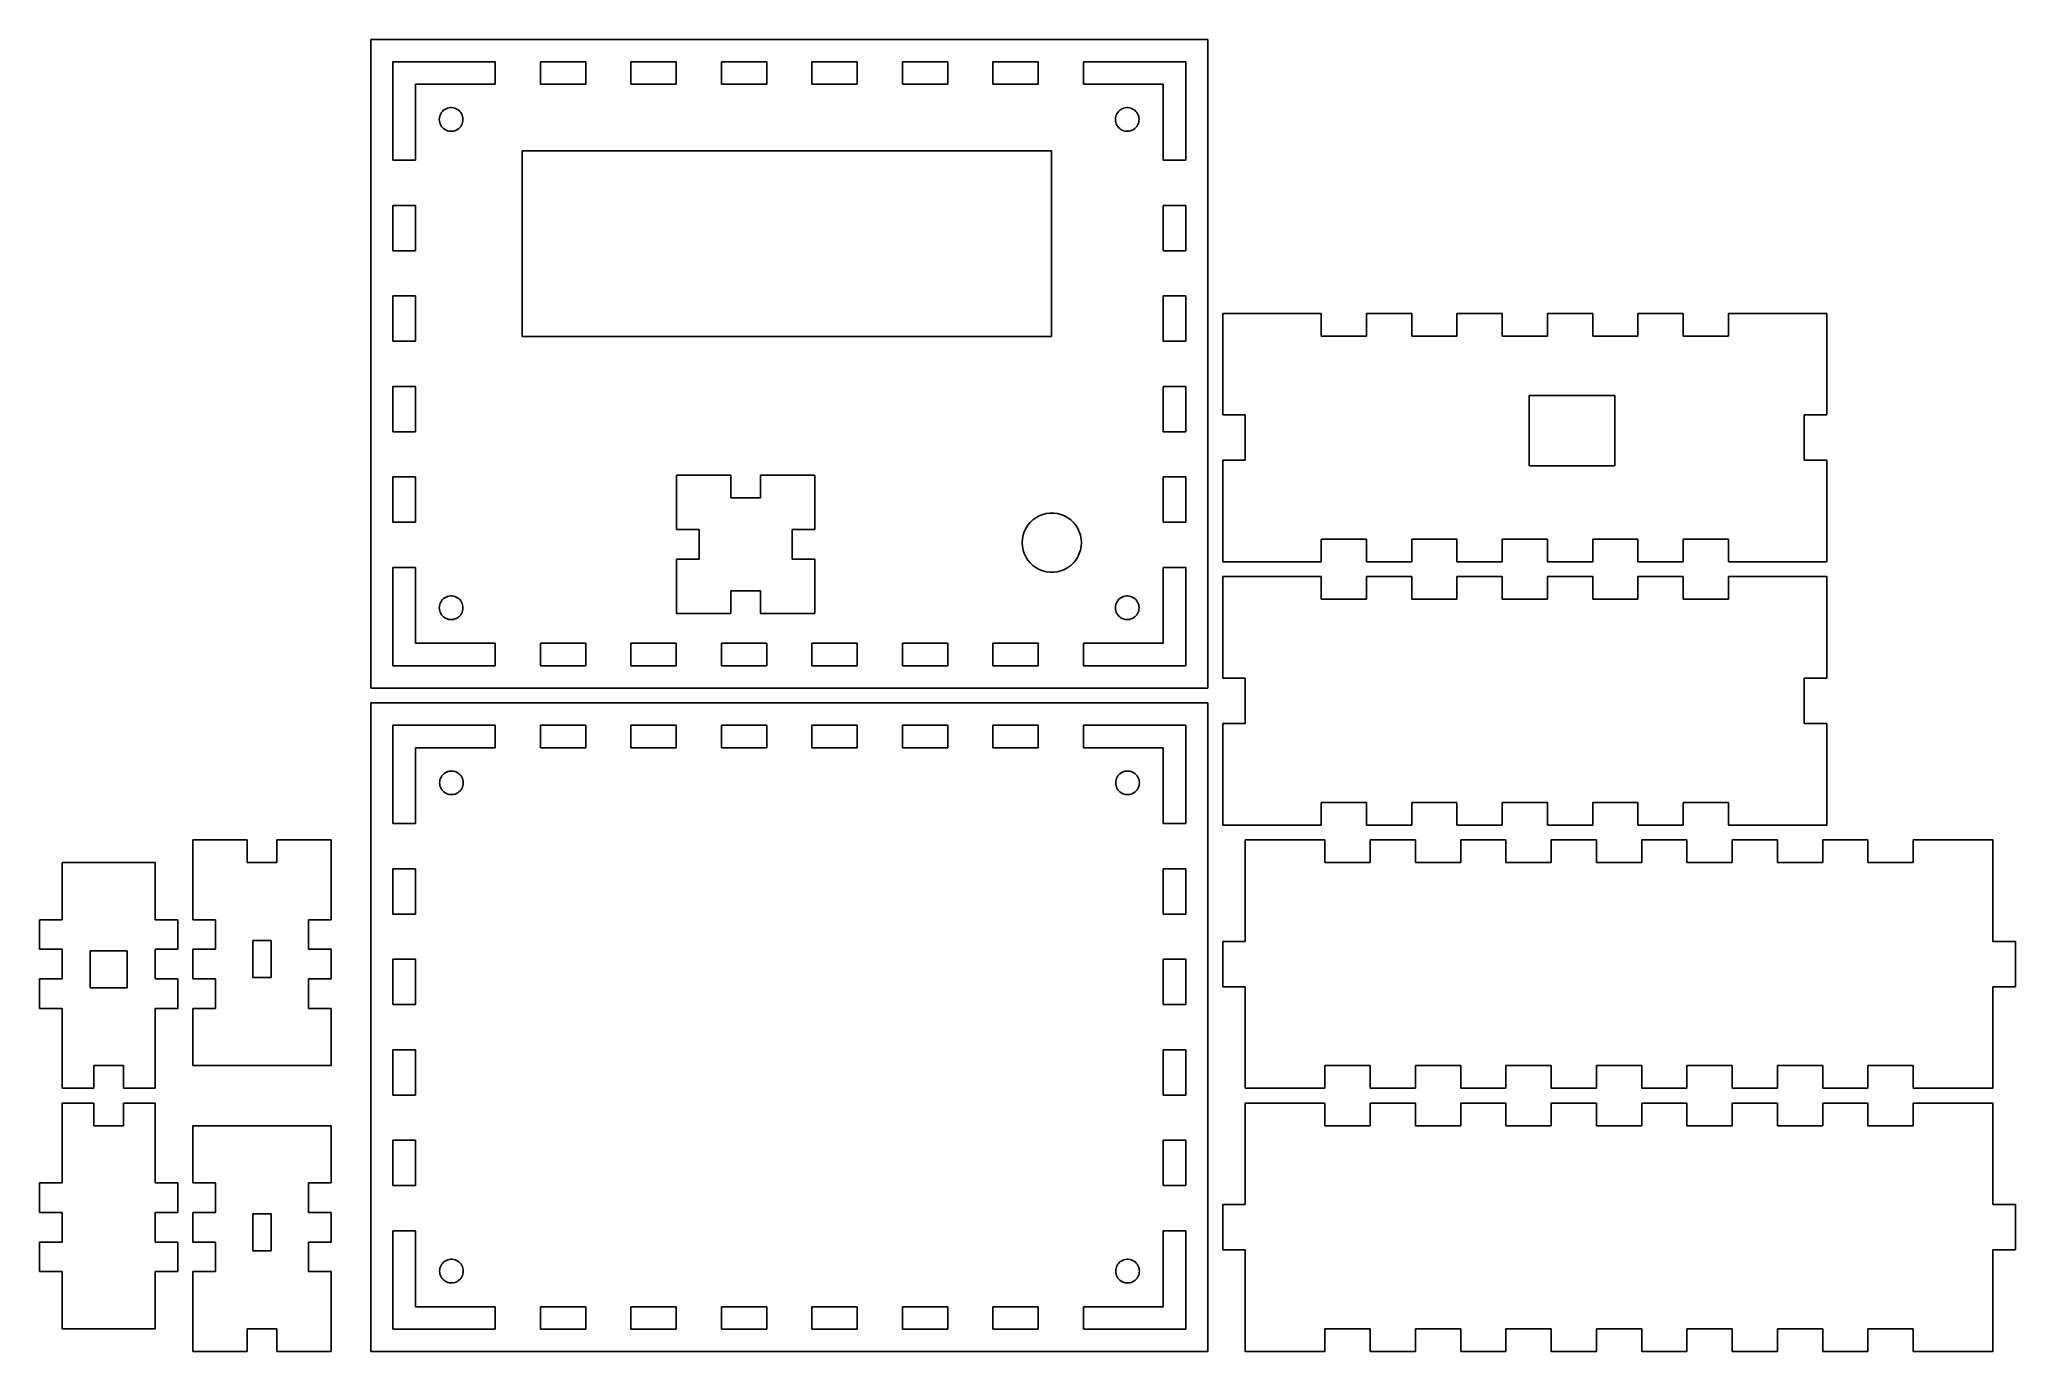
# Model space of a CAD drawing. Header units: metres. Extents: x -45 to 222, y 0 to 177.
import ezdxf

# ---------------------------------------------------------------- set-up
doc = ezdxf.new("R2010")
doc.units = ezdxf.units.M

msp = doc.modelspace()

# ---------------------------------------------------------------- linework, layer by layer
for p, q in [((113.22, 177.44), (0, 177.44)), ((0, 177.44), (0, 89.72)), ((113.22, 89.72), (113.22, 177.44)), ((3, 161.12), (3, 174.44)), ((3, 174.44), (16.83, 174.44)), ((16.83, 174.44), (16.83, 171.38)), ((22.95, 171.38), (22.95, 174.44)), ((22.95, 174.44), (29.07, 174.44)), ((29.07, 174.44), (29.07, 171.38)), ((35.19, 171.38), (35.19, 174.44)), ((35.19, 174.44), (41.31, 174.44)), ((41.31, 174.44), (41.31, 171.38)), ((47.43, 171.38), (47.43, 174.44)), ((47.43, 174.44), (53.55, 174.44)), ((53.55, 174.44), (53.55, 171.38)), ((59.67, 171.38), (59.67, 174.44)), ((59.67, 174.44), (65.79, 174.44)), ((65.79, 174.44), (65.79, 171.38)), ((71.91, 171.38), (71.91, 174.44)), ((71.91, 174.44), (78.03, 174.44)), ((78.03, 174.44), (78.03, 171.38)), ((84.15, 171.38), (84.15, 174.44)), ((84.15, 174.44), (90.27, 174.44)), ((90.27, 174.44), (90.27, 171.38)), ((96.39, 171.38), (96.39, 174.44)), ((96.39, 174.44), (110.22, 174.44)), ((110.22, 174.44), (110.22, 161.12)), ((16.83, 171.38), (6.06, 171.38)), ((6.06, 171.38), (6.06, 161.12)), ((29.07, 171.38), (22.95, 171.38)), ((41.31, 171.38), (35.19, 171.38)), ((53.55, 171.38), (47.43, 171.38)), ((65.79, 171.38), (59.67, 171.38)), ((78.03, 171.38), (71.91, 171.38)), ((90.27, 171.38), (84.15, 171.38)), ((107.16, 171.38), (96.39, 171.38)), ((107.16, 161.12), (107.16, 171.38)), ((9.26999, 166.63), (9.28261, 166.831)), ((9.28261, 166.429), (9.26999, 166.63)), ((9.28261, 166.831), (9.32027, 167.028)), ((9.32027, 166.232), (9.28261, 166.429)), ((9.32027, 167.028), (9.38235, 167.219)), ((9.38235, 166.041), (9.32027, 166.232)), ((9.38235, 167.219), (9.4679, 167.401)), ((9.4679, 165.859), (9.38235, 166.041)), ((9.4679, 167.401), (9.57556, 167.57)), ((9.57556, 165.69), (9.4679, 165.859)), ((9.57556, 167.57), (9.70364, 167.725)), ((9.70364, 165.535), (9.57556, 165.69)), ((9.70364, 167.725), (9.85011, 167.863)), ((9.85011, 167.863), (10.0127, 167.981)), ((10.0127, 167.981), (10.1888, 168.078)), ((10.1888, 168.078), (10.3756, 168.152)), ((10.3756, 168.152), (10.5702, 168.202)), ((10.5702, 168.202), (10.7695, 168.227)), ((10.7695, 168.227), (10.9705, 168.227)), ((10.9705, 168.227), (11.1698, 168.202)), ((11.1698, 168.202), (11.3644, 168.152)), ((11.3644, 168.152), (11.5512, 168.078)), ((11.5512, 168.078), (11.7273, 167.981)), ((11.7273, 167.981), (11.8899, 167.863)), ((11.8899, 167.863), (12.0363, 167.725)), ((12.0363, 167.725), (12.1644, 167.57)), ((12.1644, 165.69), (12.0363, 165.535)), ((12.1644, 167.57), (12.2721, 167.401)), ((12.2721, 165.859), (12.1644, 165.69)), ((12.2721, 167.401), (12.3576, 167.219)), ((12.3576, 166.041), (12.2721, 165.859)), ((12.3576, 167.219), (12.4197, 167.028)), ((12.4197, 166.232), (12.3576, 166.041)), ((12.4197, 167.028), (12.4574, 166.831)), ((12.4574, 166.429), (12.4197, 166.232)), ((12.4574, 166.831), (12.47, 166.63)), ((12.47, 166.63), (12.4574, 166.429)), ((100.71, 166.63), (100.723, 166.831)), ((100.723, 166.429), (100.71, 166.63)), ((100.723, 166.831), (100.76, 167.028)), ((100.76, 166.232), (100.723, 166.429)), ((100.76, 167.028), (100.822, 167.219)), ((100.822, 166.041), (100.76, 166.232)), ((100.822, 167.219), (100.908, 167.401)), ((100.908, 165.859), (100.822, 166.041)), ((100.908, 167.401), (101.016, 167.57)), ((101.016, 165.69), (100.908, 165.859)), ((101.016, 167.57), (101.144, 167.725)), ((101.144, 165.535), (101.016, 165.69)), ((101.144, 167.725), (101.29, 167.863)), ((101.29, 167.863), (101.453, 167.981)), ((101.453, 167.981), (101.629, 168.078)), ((101.629, 168.078), (101.816, 168.152)), ((101.816, 168.152), (102.01, 168.202)), ((102.01, 168.202), (102.21, 168.227)), ((102.21, 168.227), (102.41, 168.227)), ((102.41, 168.227), (102.61, 168.202)), ((102.61, 168.202), (102.804, 168.152)), ((102.804, 168.152), (102.991, 168.078)), ((102.991, 168.078), (103.167, 167.981)), ((103.167, 167.981), (103.33, 167.863)), ((103.33, 167.863), (103.476, 167.725)), ((103.476, 167.725), (103.604, 167.57)), ((103.604, 165.69), (103.476, 165.535)), ((103.604, 167.57), (103.712, 167.401)), ((103.712, 165.859), (103.604, 165.69)), ((103.712, 167.401), (103.798, 167.219)), ((103.798, 166.041), (103.712, 165.859)), ((103.798, 167.219), (103.86, 167.028)), ((103.86, 166.232), (103.798, 166.041)), ((103.86, 167.028), (103.897, 166.831)), ((103.897, 166.429), (103.86, 166.232)), ((103.897, 166.831), (103.91, 166.63)), ((103.91, 166.63), (103.897, 166.429)), ((9.85011, 165.397), (9.70364, 165.535)), ((10.0127, 165.279), (9.85011, 165.397)), ((10.1888, 165.182), (10.0127, 165.279)), ((10.3756, 165.108), (10.1888, 165.182)), ((10.5702, 165.058), (10.3756, 165.108)), ((10.7695, 165.033), (10.5702, 165.058)), ((10.9705, 165.033), (10.7695, 165.033)), ((11.1698, 165.058), (10.9705, 165.033)), ((11.3644, 165.108), (11.1698, 165.058)), ((11.5512, 165.182), (11.3644, 165.108)), ((11.7273, 165.279), (11.5512, 165.182)), ((11.8899, 165.397), (11.7273, 165.279)), ((12.0363, 165.535), (11.8899, 165.397)), ((101.29, 165.397), (101.144, 165.535)), ((101.453, 165.279), (101.29, 165.397)), ((101.629, 165.182), (101.453, 165.279)), ((101.816, 165.108), (101.629, 165.182)), ((102.01, 165.058), (101.816, 165.108)), ((102.21, 165.033), (102.01, 165.058)), ((102.41, 165.033), (102.21, 165.033)), ((102.61, 165.058), (102.41, 165.033)), ((102.804, 165.108), (102.61, 165.058)), ((102.991, 165.182), (102.804, 165.108)), ((103.167, 165.279), (102.991, 165.182)), ((103.33, 165.397), (103.167, 165.279)), ((103.476, 165.535), (103.33, 165.397)), ((6.06, 161.12), (3, 161.12)), ((20.46, 137.28), (20.46, 162.38)), ((20.46, 162.38), (92.06, 162.38)), ((92.06, 162.38), (92.06, 137.28)), ((110.22, 161.12), (107.16, 161.12)), ((3, 148.88), (3, 155)), ((3, 155), (6.06, 155)), ((6.06, 155), (6.06, 148.88)), ((107.16, 148.88), (107.16, 155)), ((107.16, 155), (110.22, 155)), ((110.22, 155), (110.22, 148.88)), ((6.06, 148.88), (3, 148.88)), ((110.22, 148.88), (107.16, 148.88)), ((3, 136.64), (3, 142.76)), ((3, 142.76), (6.06, 142.76)), ((6.06, 142.76), (6.06, 136.64)), ((107.16, 136.64), (107.16, 142.76)), ((107.16, 142.76), (110.22, 142.76)), ((110.22, 142.76), (110.22, 136.64)), ((128.54, 140.4), (115.22, 140.4)), ((115.22, 140.4), (115.22, 126.66)), ((128.54, 137.34), (128.54, 140.4)), ((140.78, 140.4), (134.66, 140.4)), ((134.66, 140.4), (134.66, 137.34)), ((140.78, 137.34), (140.78, 140.4)), ((153.02, 140.4), (146.9, 140.4)), ((146.9, 140.4), (146.9, 137.34)), ((153.02, 137.34), (153.02, 140.4)), ((165.26, 140.4), (159.14, 140.4)), ((159.14, 140.4), (159.14, 137.34)), ((165.26, 137.34), (165.26, 140.4)), ((177.5, 140.4), (171.38, 140.4)), ((171.38, 140.4), (171.38, 137.34)), ((177.5, 137.34), (177.5, 140.4)), ((196.94, 140.4), (183.62, 140.4)), ((183.62, 140.4), (183.62, 137.34)), ((196.94, 126.66), (196.94, 140.4)), ((6.06, 136.64), (3, 136.64)), ((92.06, 137.28), (20.46, 137.28)), ((110.22, 136.64), (107.16, 136.64)), ((134.66, 137.34), (128.54, 137.34)), ((146.9, 137.34), (140.78, 137.34)), ((159.14, 137.34), (153.02, 137.34)), ((171.38, 137.34), (165.26, 137.34)), ((183.62, 137.34), (177.5, 137.34)), ((3, 124.4), (3, 130.52)), ((3, 130.52), (6.06, 130.52)), ((6.06, 130.52), (6.06, 124.4)), ((107.16, 124.4), (107.16, 130.52)), ((107.16, 130.52), (110.22, 130.52)), ((110.22, 130.52), (110.22, 124.4)), ((156.66, 119.8), (156.66, 129.3)), ((156.66, 129.3), (168.26, 129.3)), ((168.26, 129.3), (168.26, 119.8)), ((115.22, 126.66), (118.28, 126.66)), ((118.28, 126.66), (118.28, 120.54)), ((193.88, 120.54), (193.88, 126.66)), ((193.88, 126.66), (196.94, 126.66)), ((6.06, 124.4), (3, 124.4)), ((110.22, 124.4), (107.16, 124.4)), ((118.28, 120.54), (115.22, 120.54)), ((115.22, 120.54), (115.22, 106.8)), ((196.94, 120.54), (193.88, 120.54)), ((196.94, 106.8), (196.94, 120.54)), ((3, 112.16), (3, 118.28)), ((3, 118.28), (6.06, 118.28)), ((6.06, 118.28), (6.06, 112.16)), ((41.3325, 111.162), (41.3325, 118.522)), ((41.3325, 118.522), (48.6925, 118.522)), ((48.6925, 118.522), (48.6925, 115.462)), ((52.6925, 115.462), (52.6925, 118.522)), ((52.6925, 118.522), (60.0525, 118.522)), ((60.0525, 118.522), (60.0525, 111.162)), ((107.16, 112.16), (107.16, 118.28)), ((107.16, 118.28), (110.22, 118.28)), ((110.22, 118.28), (110.22, 112.16)), ((168.26, 119.8), (156.66, 119.8)), ((48.6925, 115.462), (52.6925, 115.462)), ((89.1941, 112.128), (89.5603, 112.472)), ((89.5603, 112.472), (89.9667, 112.767)), ((89.9667, 112.767), (90.4069, 113.009)), ((90.4069, 113.009), (90.8739, 113.194)), ((90.8739, 113.194), (91.3605, 113.319)), ((91.3605, 113.319), (91.8588, 113.382)), ((91.8588, 113.382), (92.3612, 113.382)), ((92.3612, 113.382), (92.8595, 113.319)), ((92.8595, 113.319), (93.3461, 113.194)), ((93.3461, 113.194), (93.8131, 113.009)), ((93.8131, 113.009), (94.2533, 112.767)), ((94.2533, 112.767), (94.6597, 112.472)), ((94.6597, 112.472), (95.0259, 112.128)), ((6.06, 112.16), (3, 112.16)), ((44.3925, 111.162), (41.3325, 111.162)), ((44.3925, 107.162), (44.3925, 111.162)), ((60.0525, 111.162), (56.9925, 111.162)), ((56.9925, 111.162), (56.9925, 107.162)), ((88.11, 109.39), (88.1415, 109.891)), ((88.1415, 109.891), (88.2357, 110.385)), ((88.2357, 110.385), (88.3909, 110.862)), ((88.3909, 110.862), (88.6048, 111.317)), ((88.6048, 111.317), (88.8739, 111.741)), ((88.8739, 111.741), (89.1941, 112.128)), ((95.0259, 112.128), (95.3461, 111.741)), ((95.3461, 111.741), (95.6152, 111.317)), ((95.6152, 111.317), (95.8291, 110.862)), ((95.8291, 110.862), (95.9843, 110.385)), ((95.9843, 110.385), (96.0784, 109.891)), ((96.0784, 109.891), (96.11, 109.39)), ((110.22, 112.16), (107.16, 112.16)), ((128.54, 109.86), (134.66, 109.86)), ((128.54, 106.8), (128.54, 109.86)), ((134.66, 109.86), (134.66, 106.8)), ((140.78, 106.8), (140.78, 109.86)), ((140.78, 109.86), (146.9, 109.86)), ((146.9, 109.86), (146.9, 106.8)), ((153.02, 106.8), (153.02, 109.86)), ((153.02, 109.86), (159.14, 109.86)), ((159.14, 109.86), (159.14, 106.8)), ((165.26, 106.8), (165.26, 109.86)), ((165.26, 109.86), (171.38, 109.86)), ((171.38, 109.86), (171.38, 106.8)), ((177.5, 106.8), (177.5, 109.86)), ((177.5, 109.86), (183.62, 109.86)), ((183.62, 109.86), (183.62, 106.8)), ((41.3325, 99.8025), (41.3325, 107.162)), ((41.3325, 107.162), (44.3925, 107.162)), ((56.9925, 107.162), (60.0525, 107.162)), ((60.0525, 107.162), (60.0525, 99.8025)), ((88.1415, 108.889), (88.11, 109.39)), ((88.2357, 108.395), (88.1415, 108.889)), ((88.3909, 107.917), (88.2357, 108.395)), ((88.6048, 107.463), (88.3909, 107.917)), ((88.8739, 107.039), (88.6048, 107.463)), ((89.1941, 106.652), (88.8739, 107.039)), ((95.3461, 107.039), (95.0259, 106.652)), ((95.6152, 107.463), (95.3461, 107.039)), ((95.8291, 107.917), (95.6152, 107.463)), ((95.9843, 108.395), (95.8291, 107.917)), ((96.0784, 108.889), (95.9843, 108.395)), ((96.11, 109.39), (96.0784, 108.889)), ((3, 92.72), (3, 106.04)), ((3, 106.04), (6.06, 106.04)), ((6.06, 106.04), (6.06, 95.78)), ((89.5603, 106.308), (89.1941, 106.652)), ((89.9667, 106.013), (89.5603, 106.308)), ((90.4069, 105.771), (89.9667, 106.013)), ((90.8739, 105.586), (90.4069, 105.771)), ((91.3605, 105.461), (90.8739, 105.586)), ((91.8588, 105.398), (91.3605, 105.461)), ((92.3612, 105.398), (91.8588, 105.398)), ((92.8595, 105.461), (92.3612, 105.398)), ((93.3461, 105.586), (92.8595, 105.461)), ((93.8131, 105.771), (93.3461, 105.586)), ((94.2533, 106.013), (93.8131, 105.771)), ((94.6597, 106.308), (94.2533, 106.013)), ((95.0259, 106.652), (94.6597, 106.308)), ((107.16, 95.78), (107.16, 106.04)), ((107.16, 106.04), (110.22, 106.04)), ((110.22, 106.04), (110.22, 92.72)), ((115.22, 106.8), (128.54, 106.8)), ((128.54, 104.8), (115.22, 104.8)), ((115.22, 104.8), (115.22, 91.06)), ((128.54, 101.74), (128.54, 104.8)), ((134.66, 106.8), (140.78, 106.8)), ((140.78, 104.8), (134.66, 104.8)), ((134.66, 104.8), (134.66, 101.74)), ((140.78, 101.74), (140.78, 104.8)), ((146.9, 106.8), (153.02, 106.8)), ((153.02, 104.8), (146.9, 104.8)), ((146.9, 104.8), (146.9, 101.74)), ((153.02, 101.74), (153.02, 104.8)), ((159.14, 106.8), (165.26, 106.8)), ((165.26, 104.8), (159.14, 104.8)), ((159.14, 104.8), (159.14, 101.74)), ((165.26, 101.74), (165.26, 104.8)), ((171.38, 106.8), (177.5, 106.8)), ((177.5, 104.8), (171.38, 104.8)), ((171.38, 104.8), (171.38, 101.74)), ((177.5, 101.74), (177.5, 104.8)), ((183.62, 106.8), (196.94, 106.8)), ((196.94, 104.8), (183.62, 104.8)), ((183.62, 104.8), (183.62, 101.74)), ((196.94, 91.06), (196.94, 104.8)), ((9.57556, 101.53), (9.70364, 101.685)), ((9.70364, 101.685), (9.85011, 101.823)), ((9.85011, 101.823), (10.0127, 101.941)), ((10.0127, 101.941), (10.1888, 102.038)), ((10.1888, 102.038), (10.3756, 102.112)), ((10.3756, 102.112), (10.5702, 102.162)), ((10.5702, 102.162), (10.7695, 102.187)), ((10.7695, 102.187), (10.9705, 102.187)), ((10.9705, 102.187), (11.1698, 102.162)), ((11.1698, 102.162), (11.3644, 102.112)), ((11.3644, 102.112), (11.5512, 102.038)), ((11.5512, 102.038), (11.7273, 101.941)), ((11.7273, 101.941), (11.8899, 101.823)), ((11.8899, 101.823), (12.0363, 101.685)), ((12.0363, 101.685), (12.1644, 101.53)), ((52.6925, 102.862), (48.6925, 102.862)), ((48.6925, 102.862), (48.6925, 99.8025)), ((52.6925, 99.8025), (52.6925, 102.862)), ((101.016, 101.53), (101.144, 101.685)), ((101.144, 101.685), (101.29, 101.823)), ((101.29, 101.823), (101.453, 101.941)), ((101.453, 101.941), (101.629, 102.038)), ((101.629, 102.038), (101.816, 102.112)), ((101.816, 102.112), (102.01, 102.162)), ((102.01, 102.162), (102.21, 102.187)), ((102.21, 102.187), (102.41, 102.187)), ((102.41, 102.187), (102.61, 102.162)), ((102.61, 102.162), (102.804, 102.112)), ((102.804, 102.112), (102.991, 102.038)), ((102.991, 102.038), (103.167, 101.941)), ((103.167, 101.941), (103.33, 101.823)), ((103.33, 101.823), (103.476, 101.685)), ((103.476, 101.685), (103.604, 101.53)), ((134.66, 101.74), (128.54, 101.74)), ((146.9, 101.74), (140.78, 101.74)), ((159.14, 101.74), (153.02, 101.74)), ((171.38, 101.74), (165.26, 101.74)), ((183.62, 101.74), (177.5, 101.74)), ((9.26999, 100.59), (9.28261, 100.791)), ((9.28261, 100.389), (9.26999, 100.59)), ((9.28261, 100.791), (9.32027, 100.988)), ((9.32027, 100.192), (9.28261, 100.389)), ((9.32027, 100.988), (9.38235, 101.179)), ((9.38235, 100.001), (9.32027, 100.192)), ((9.38235, 101.179), (9.4679, 101.361)), ((9.4679, 99.8192), (9.38235, 100.001)), ((9.4679, 101.361), (9.57556, 101.53)), ((9.57556, 99.6495), (9.4679, 99.8192)), ((9.70364, 99.4947), (9.57556, 99.6495)), ((9.85011, 99.3572), (9.70364, 99.4947)), ((10.0127, 99.2391), (9.85011, 99.3572)), ((10.1888, 99.1423), (10.0127, 99.2391)), ((10.3756, 99.0683), (10.1888, 99.1423)), ((10.5702, 99.0183), (10.3756, 99.0683)), ((10.7695, 98.9931), (10.5702, 99.0183)), ((10.9705, 98.9931), (10.7695, 98.9931)), ((11.1698, 99.0183), (10.9705, 98.9931)), ((11.3644, 99.0683), (11.1698, 99.0183)), ((11.5512, 99.1423), (11.3644, 99.0683)), ((11.7273, 99.2391), (11.5512, 99.1423)), ((11.8899, 99.3572), (11.7273, 99.2391)), ((12.0363, 99.4947), (11.8899, 99.3572)), ((12.1644, 99.6495), (12.0363, 99.4947)), ((12.1644, 101.53), (12.2721, 101.361)), ((12.2721, 99.8192), (12.1644, 99.6495)), ((12.2721, 101.361), (12.3576, 101.179)), ((12.3576, 100.001), (12.2721, 99.8192)), ((12.3576, 101.179), (12.4197, 100.988)), ((12.4197, 100.192), (12.3576, 100.001)), ((12.4197, 100.988), (12.4574, 100.791)), ((12.4574, 100.389), (12.4197, 100.192)), ((12.4574, 100.791), (12.47, 100.59)), ((12.47, 100.59), (12.4574, 100.389)), ((48.6925, 99.8025), (41.3325, 99.8025)), ((60.0525, 99.8025), (52.6925, 99.8025)), ((100.71, 100.59), (100.723, 100.791)), ((100.723, 100.389), (100.71, 100.59)), ((100.723, 100.791), (100.76, 100.988)), ((100.76, 100.192), (100.723, 100.389)), ((100.76, 100.988), (100.822, 101.179)), ((100.822, 100.001), (100.76, 100.192)), ((100.822, 101.179), (100.908, 101.361)), ((100.908, 99.8192), (100.822, 100.001)), ((100.908, 101.361), (101.016, 101.53)), ((101.016, 99.6495), (100.908, 99.8192)), ((101.144, 99.4947), (101.016, 99.6495)), ((101.29, 99.3572), (101.144, 99.4947)), ((101.453, 99.2391), (101.29, 99.3572)), ((101.629, 99.1423), (101.453, 99.2391)), ((101.816, 99.0683), (101.629, 99.1423)), ((102.01, 99.0183), (101.816, 99.0683)), ((102.21, 98.9931), (102.01, 99.0183)), ((102.41, 98.9931), (102.21, 98.9931)), ((102.61, 99.0183), (102.41, 98.9931)), ((102.804, 99.0683), (102.61, 99.0183)), ((102.991, 99.1423), (102.804, 99.0683)), ((103.167, 99.2391), (102.991, 99.1423)), ((103.33, 99.3572), (103.167, 99.2391)), ((103.476, 99.4947), (103.33, 99.3572)), ((103.604, 99.6495), (103.476, 99.4947)), ((103.604, 101.53), (103.712, 101.361)), ((103.712, 99.8192), (103.604, 99.6495)), ((103.712, 101.361), (103.798, 101.179)), ((103.798, 100.001), (103.712, 99.8192)), ((103.798, 101.179), (103.86, 100.988)), ((103.86, 100.192), (103.798, 100.001)), ((103.86, 100.988), (103.897, 100.791)), ((103.897, 100.389), (103.86, 100.192)), ((103.897, 100.791), (103.91, 100.59)), ((103.91, 100.59), (103.897, 100.389)), ((6.06, 95.78), (16.83, 95.78)), ((16.83, 95.78), (16.83, 92.72)), ((22.95, 92.72), (22.95, 95.78)), ((22.95, 95.78), (29.07, 95.78)), ((29.07, 95.78), (29.07, 92.72)), ((35.19, 92.72), (35.19, 95.78)), ((35.19, 95.78), (41.31, 95.78)), ((41.31, 95.78), (41.31, 92.72)), ((47.43, 92.72), (47.43, 95.78)), ((47.43, 95.78), (53.55, 95.78)), ((53.55, 95.78), (53.55, 92.72)), ((59.67, 92.72), (59.67, 95.78)), ((59.67, 95.78), (65.79, 95.78)), ((65.79, 95.78), (65.79, 92.72)), ((71.91, 92.72), (71.91, 95.78)), ((71.91, 95.78), (78.03, 95.78)), ((78.03, 95.78), (78.03, 92.72)), ((84.15, 92.72), (84.15, 95.78)), ((84.15, 95.78), (90.27, 95.78)), ((90.27, 95.78), (90.27, 92.72)), ((96.39, 92.72), (96.39, 95.78)), ((96.39, 95.78), (107.16, 95.78)), ((16.83, 92.72), (3, 92.72)), ((29.07, 92.72), (22.95, 92.72)), ((41.31, 92.72), (35.19, 92.72)), ((53.55, 92.72), (47.43, 92.72)), ((65.79, 92.72), (59.67, 92.72)), ((78.03, 92.72), (71.91, 92.72)), ((90.27, 92.72), (84.15, 92.72)), ((110.22, 92.72), (96.39, 92.72)), ((115.22, 91.06), (118.28, 91.06)), ((118.28, 91.06), (118.28, 84.94)), ((193.88, 84.94), (193.88, 91.06)), ((193.88, 91.06), (196.94, 91.06)), ((0, 89.72), (113.22, 89.72)), ((113.22, 87.72), (0, 87.72)), ((0, 87.72), (0, 0)), ((113.22, 0), (113.22, 87.72)), ((3, 71.4), (3, 84.72)), ((3, 84.72), (16.83, 84.72)), ((16.83, 84.72), (16.83, 81.66)), ((22.95, 81.66), (22.95, 84.72)), ((22.95, 84.72), (29.07, 84.72)), ((29.07, 84.72), (29.07, 81.66)), ((35.19, 81.66), (35.19, 84.72)), ((35.19, 84.72), (41.31, 84.72)), ((41.31, 84.72), (41.31, 81.66)), ((47.43, 81.66), (47.43, 84.72)), ((47.43, 84.72), (53.55, 84.72)), ((53.55, 84.72), (53.55, 81.66)), ((59.67, 81.66), (59.67, 84.72)), ((59.67, 84.72), (65.79, 84.72)), ((65.79, 84.72), (65.79, 81.66)), ((71.91, 81.66), (71.91, 84.72)), ((71.91, 84.72), (78.03, 84.72)), ((78.03, 84.72), (78.03, 81.66)), ((84.15, 81.66), (84.15, 84.72)), ((84.15, 84.72), (90.27, 84.72)), ((90.27, 84.72), (90.27, 81.66)), ((96.39, 81.66), (96.39, 84.72)), ((96.39, 84.72), (110.22, 84.72)), ((110.22, 84.72), (110.22, 71.4)), ((118.28, 84.94), (115.22, 84.94)), ((115.22, 84.94), (115.22, 71.2)), ((196.94, 84.94), (193.88, 84.94)), ((196.94, 71.2), (196.94, 84.94)), ((16.83, 81.66), (6.06, 81.66)), ((6.06, 81.66), (6.06, 71.4)), ((29.07, 81.66), (22.95, 81.66)), ((41.31, 81.66), (35.19, 81.66)), ((53.55, 81.66), (47.43, 81.66)), ((65.79, 81.66), (59.67, 81.66)), ((78.03, 81.66), (71.91, 81.66)), ((90.27, 81.66), (84.15, 81.66)), ((107.16, 81.66), (96.39, 81.66)), ((107.16, 71.4), (107.16, 81.66)), ((9.42235, 77.499), (9.5079, 77.6808)), ((9.5079, 77.6808), (9.61557, 77.8504)), ((9.61557, 77.8504), (9.74364, 78.0053)), ((9.74364, 78.0053), (9.89012, 78.1428)), ((9.89012, 78.1428), (10.0527, 78.2609)), ((10.0527, 78.2609), (10.2287, 78.3577)), ((10.2287, 78.3577), (10.4156, 78.4317)), ((10.4156, 78.4317), (10.6102, 78.4817)), ((10.6102, 78.4817), (10.8095, 78.5068)), ((10.8095, 78.5068), (11.0105, 78.5068)), ((11.0105, 78.5068), (11.2098, 78.4817)), ((11.2098, 78.4817), (11.4044, 78.4317)), ((11.4044, 78.4317), (11.5912, 78.3577)), ((11.5912, 78.3577), (11.7673, 78.2609)), ((11.7673, 78.2609), (11.9299, 78.1428)), ((11.9299, 78.1428), (12.0763, 78.0053)), ((12.0763, 78.0053), (12.2044, 77.8504)), ((12.2044, 77.8504), (12.3121, 77.6808)), ((12.3121, 77.6808), (12.3976, 77.499)), ((100.862, 77.499), (100.948, 77.6808)), ((100.948, 77.6808), (101.056, 77.8504)), ((101.056, 77.8504), (101.184, 78.0053)), ((101.184, 78.0053), (101.33, 78.1428)), ((101.33, 78.1428), (101.493, 78.2609)), ((101.493, 78.2609), (101.669, 78.3577)), ((101.669, 78.3577), (101.856, 78.4317)), ((101.856, 78.4317), (102.05, 78.4817)), ((102.05, 78.4817), (102.25, 78.5068)), ((102.25, 78.5068), (102.45, 78.5068)), ((102.45, 78.5068), (102.65, 78.4817)), ((102.65, 78.4817), (102.844, 78.4317)), ((102.844, 78.4317), (103.031, 78.3577)), ((103.031, 78.3577), (103.207, 78.2609)), ((103.207, 78.2609), (103.37, 78.1428)), ((103.37, 78.1428), (103.516, 78.0053)), ((103.516, 78.0053), (103.644, 77.8504)), ((103.644, 77.8504), (103.752, 77.6808)), ((103.752, 77.6808), (103.838, 77.499)), ((9.31, 76.91), (9.3226, 77.1105)), ((9.3226, 76.7095), (9.31, 76.91)), ((9.3226, 77.1105), (9.36026, 77.3079)), ((9.36026, 76.5121), (9.3226, 76.7095)), ((9.36026, 77.3079), (9.42235, 77.499)), ((9.42235, 76.321), (9.36026, 76.5121)), ((9.5079, 76.1392), (9.42235, 76.321)), ((9.61557, 75.9695), (9.5079, 76.1392)), ((9.74364, 75.8147), (9.61557, 75.9695)), ((9.89012, 75.6772), (9.74364, 75.8147)), ((10.0527, 75.5591), (9.89012, 75.6772)), ((10.2287, 75.4623), (10.0527, 75.5591)), ((10.4156, 75.3883), (10.2287, 75.4623)), ((10.6102, 75.3383), (10.4156, 75.3883)), ((10.8095, 75.3132), (10.6102, 75.3383)), ((11.0105, 75.3132), (10.8095, 75.3132)), ((11.2098, 75.3383), (11.0105, 75.3132)), ((11.4044, 75.3883), (11.2098, 75.3383)), ((11.5912, 75.4623), (11.4044, 75.3883)), ((11.7673, 75.5591), (11.5912, 75.4623)), ((11.9299, 75.6772), (11.7673, 75.5591)), ((12.0763, 75.8147), (11.9299, 75.6772)), ((12.2044, 75.9695), (12.0763, 75.8147)), ((12.3121, 76.1392), (12.2044, 75.9695)), ((12.3976, 76.321), (12.3121, 76.1392)), ((12.3976, 77.499), (12.4597, 77.3079)), ((12.4597, 76.5121), (12.3976, 76.321)), ((12.4597, 77.3079), (12.4974, 77.1105)), ((12.4974, 76.7095), (12.4597, 76.5121)), ((12.4974, 77.1105), (12.51, 76.91)), ((12.51, 76.91), (12.4974, 76.7095)), ((100.75, 76.91), (100.763, 77.1105)), ((100.763, 76.7095), (100.75, 76.91)), ((100.763, 77.1105), (100.8, 77.3079)), ((100.8, 76.5121), (100.763, 76.7095)), ((100.8, 77.3079), (100.862, 77.499)), ((100.862, 76.321), (100.8, 76.5121)), ((100.948, 76.1392), (100.862, 76.321)), ((101.056, 75.9695), (100.948, 76.1392)), ((101.184, 75.8147), (101.056, 75.9695)), ((101.33, 75.6772), (101.184, 75.8147)), ((101.493, 75.5591), (101.33, 75.6772)), ((101.669, 75.4623), (101.493, 75.5591)), ((101.856, 75.3883), (101.669, 75.4623)), ((102.05, 75.3383), (101.856, 75.3883)), ((102.25, 75.3132), (102.05, 75.3383)), ((102.45, 75.3132), (102.25, 75.3132)), ((102.65, 75.3383), (102.45, 75.3132)), ((102.844, 75.3883), (102.65, 75.3383)), ((103.031, 75.4623), (102.844, 75.3883)), ((103.207, 75.5591), (103.031, 75.4623)), ((103.37, 75.6772), (103.207, 75.5591)), ((103.516, 75.8147), (103.37, 75.6772)), ((103.644, 75.9695), (103.516, 75.8147)), ((103.752, 76.1392), (103.644, 75.9695)), ((103.838, 76.321), (103.752, 76.1392)), ((103.838, 77.499), (103.9, 77.3079)), ((103.9, 76.5121), (103.838, 76.321)), ((103.9, 77.3079), (103.937, 77.1105)), ((103.937, 76.7095), (103.9, 76.5121)), ((103.937, 77.1105), (103.95, 76.91)), ((103.95, 76.91), (103.937, 76.7095)), ((128.54, 74.26), (134.66, 74.26)), ((128.54, 71.2), (128.54, 74.26)), ((134.66, 74.26), (134.66, 71.2)), ((140.78, 71.2), (140.78, 74.26)), ((140.78, 74.26), (146.9, 74.26)), ((146.9, 74.26), (146.9, 71.2)), ((153.02, 71.2), (153.02, 74.26)), ((153.02, 74.26), (159.14, 74.26)), ((159.14, 74.26), (159.14, 71.2)), ((165.26, 71.2), (165.26, 74.26)), ((165.26, 74.26), (171.38, 74.26)), ((171.38, 74.26), (171.38, 71.2)), ((177.5, 71.2), (177.5, 74.26)), ((177.5, 74.26), (183.62, 74.26)), ((183.62, 74.26), (183.62, 71.2)), ((6.06, 71.4), (3, 71.4)), ((110.22, 71.4), (107.16, 71.4)), ((115.22, 71.2), (128.54, 71.2)), ((134.66, 71.2), (140.78, 71.2)), ((146.9, 71.2), (153.02, 71.2)), ((159.14, 71.2), (165.26, 71.2)), ((171.38, 71.2), (177.5, 71.2)), ((183.62, 71.2), (196.94, 71.2)), ((-16.72, 69.2), (-24.08, 69.2)), ((-24.08, 69.2), (-24.08, 58.4)), ((-16.72, 66.14), (-16.72, 69.2)), ((-5.36002, 69.2), (-12.72, 69.2)), ((-12.72, 69.2), (-12.72, 66.14)), ((-5.36002, 58.4), (-5.36002, 69.2)), ((129.05, 69.2), (118.28, 69.2)), ((118.28, 69.2), (118.28, 55.46)), ((129.05, 66.14), (129.05, 69.2)), ((141.29, 69.2), (135.17, 69.2)), ((135.17, 69.2), (135.17, 66.14)), ((141.29, 66.14), (141.29, 69.2)), ((153.53, 69.2), (147.41, 69.2)), ((147.41, 69.2), (147.41, 66.14)), ((153.53, 66.14), (153.53, 69.2)), ((165.77, 69.2), (159.65, 69.2)), ((159.65, 69.2), (159.65, 66.14)), ((165.77, 66.14), (165.77, 69.2)), ((178.01, 69.2), (171.89, 69.2)), ((171.89, 69.2), (171.89, 66.14)), ((178.01, 66.14), (178.01, 69.2)), ((190.25, 69.2), (184.13, 69.2)), ((184.13, 69.2), (184.13, 66.14)), ((190.25, 66.14), (190.25, 69.2)), ((202.49, 69.2), (196.37, 69.2)), ((196.37, 69.2), (196.37, 66.14)), ((202.49, 66.14), (202.49, 69.2)), ((219.38, 69.2), (208.61, 69.2)), ((208.61, 69.2), (208.61, 66.14)), ((219.38, 55.46), (219.38, 69.2)), ((-29.14, 66.14), (-41.74, 66.14)), ((-41.74, 66.14), (-41.74, 58.4)), ((-29.14, 58.4), (-29.14, 66.14)), ((-12.72, 66.14), (-16.72, 66.14)), ((3, 59.16), (3, 65.28)), ((3, 65.28), (6.06, 65.28)), ((6.06, 65.28), (6.06, 59.16)), ((107.16, 59.16), (107.16, 65.28)), ((107.16, 65.28), (110.22, 65.28)), ((110.22, 65.28), (110.22, 59.16)), ((135.17, 66.14), (129.05, 66.14)), ((147.41, 66.14), (141.29, 66.14)), ((159.65, 66.14), (153.53, 66.14)), ((171.89, 66.14), (165.77, 66.14)), ((184.13, 66.14), (178.01, 66.14)), ((196.37, 66.14), (190.25, 66.14)), ((208.61, 66.14), (202.49, 66.14)), ((6.06, 59.16), (3, 59.16)), ((110.22, 59.16), (107.16, 59.16)), ((-41.74, 58.4), (-44.8, 58.4)), ((-44.8, 58.4), (-44.8, 54.4)), ((-26.08, 58.4), (-29.14, 58.4)), ((-26.08, 54.4), (-26.08, 58.4)), ((-24.08, 58.4), (-21.02, 58.4)), ((-21.02, 58.4), (-21.02, 54.4)), ((-8.42001, 54.4), (-8.42001, 58.4)), ((-8.42001, 58.4), (-5.36002, 58.4)), ((-44.8, 54.4), (-41.74, 54.4)), ((-41.74, 54.4), (-41.74, 50.4)), ((-37.94, 49.2), (-37.94, 54.2)), ((-37.94, 54.2), (-32.94, 54.2)), ((-32.94, 54.2), (-32.94, 49.2)), ((-29.14, 50.4), (-29.14, 54.4)), ((-29.14, 54.4), (-26.08, 54.4)), ((-21.02, 54.4), (-24.08, 54.4)), ((-24.08, 54.4), (-24.08, 50.4)), ((-15.97, 50.6), (-15.97, 55.6)), ((-15.97, 55.6), (-13.47, 55.6)), ((-13.47, 55.6), (-13.47, 50.6)), ((-5.36002, 54.4), (-8.42001, 54.4)), ((-5.36002, 50.4), (-5.36002, 54.4)), ((118.28, 55.46), (115.22, 55.46)), ((115.22, 55.46), (115.22, 49.34)), ((222.44, 55.46), (219.38, 55.46)), ((222.44, 49.34), (222.44, 55.46)), ((3, 46.92), (3, 53.04)), ((3, 53.04), (6.06, 53.04)), ((6.06, 53.04), (6.06, 46.92)), ((107.16, 46.92), (107.16, 53.04)), ((107.16, 53.04), (110.22, 53.04)), ((110.22, 53.04), (110.22, 46.92)), ((-41.74, 50.4), (-44.8, 50.4)), ((-44.8, 50.4), (-44.8, 46.4)), ((-32.94, 49.2), (-37.94, 49.2)), ((-26.08, 50.4), (-29.14, 50.4)), ((-26.08, 46.4), (-26.08, 50.4)), ((-24.08, 50.4), (-21.02, 50.4)), ((-21.02, 50.4), (-21.02, 46.4)), ((-13.47, 50.6), (-15.97, 50.6)), ((-8.42001, 46.4), (-8.42001, 50.4)), ((-8.42001, 50.4), (-5.36002, 50.4)), ((115.22, 49.34), (118.28, 49.34)), ((118.28, 49.34), (118.28, 35.6)), ((219.38, 35.6), (219.38, 49.34)), ((219.38, 49.34), (222.44, 49.34)), ((-44.8, 46.4), (-41.74, 46.4)), ((-41.74, 46.4), (-41.74, 35.6)), ((-29.14, 35.6), (-29.14, 46.4)), ((-29.14, 46.4), (-26.08, 46.4)), ((-21.02, 46.4), (-24.08, 46.4)), ((-24.08, 46.4), (-24.08, 38.66)), ((-5.36002, 46.4), (-8.42001, 46.4)), ((-5.36002, 38.66), (-5.36002, 46.4)), ((6.06, 46.92), (3, 46.92)), ((110.22, 46.92), (107.16, 46.92)), ((3, 34.68), (3, 40.8)), ((3, 40.8), (6.06, 40.8)), ((6.06, 40.8), (6.06, 34.68)), ((107.16, 34.68), (107.16, 40.8)), ((107.16, 40.8), (110.22, 40.8)), ((110.22, 40.8), (110.22, 34.68)), ((-37.44, 38.66), (-33.44, 38.66)), ((-37.44, 35.6), (-37.44, 38.66)), ((-33.44, 38.66), (-33.44, 35.6)), ((-24.08, 38.66), (-5.36002, 38.66)), ((129.05, 38.66), (135.17, 38.66)), ((129.05, 35.6), (129.05, 38.66)), ((135.17, 38.66), (135.17, 35.6)), ((141.29, 35.6), (141.29, 38.66)), ((141.29, 38.66), (147.41, 38.66)), ((147.41, 38.66), (147.41, 35.6)), ((153.53, 35.6), (153.53, 38.66)), ((153.53, 38.66), (159.65, 38.66)), ((159.65, 38.66), (159.65, 35.6)), ((165.77, 35.6), (165.77, 38.66)), ((165.77, 38.66), (171.89, 38.66)), ((171.89, 38.66), (171.89, 35.6)), ((178.01, 35.6), (178.01, 38.66)), ((178.01, 38.66), (184.13, 38.66)), ((184.13, 38.66), (184.13, 35.6)), ((190.25, 35.6), (190.25, 38.66)), ((190.25, 38.66), (196.37, 38.66)), ((196.37, 38.66), (196.37, 35.6)), ((202.49, 35.6), (202.49, 38.66)), ((202.49, 38.66), (208.61, 38.66)), ((208.61, 38.66), (208.61, 35.6)), ((-41.74, 35.6), (-37.44, 35.6)), ((-33.44, 35.6), (-29.14, 35.6)), ((118.28, 35.6), (129.05, 35.6)), ((135.17, 35.6), (141.29, 35.6)), ((147.41, 35.6), (153.53, 35.6)), ((159.65, 35.6), (165.77, 35.6)), ((171.89, 35.6), (178.01, 35.6)), ((184.13, 35.6), (190.25, 35.6)), ((196.37, 35.6), (202.49, 35.6)), ((208.61, 35.6), (219.38, 35.6)), ((-37.44, 33.6), (-41.74, 33.6)), ((-41.74, 33.6), (-41.74, 22.8)), ((-37.44, 30.54), (-37.44, 33.6)), ((-29.14, 33.6), (-33.44, 33.6)), ((-33.44, 33.6), (-33.44, 30.54)), ((-29.14, 22.8), (-29.14, 33.6)), ((6.06, 34.68), (3, 34.68)), ((110.22, 34.68), (107.16, 34.68)), ((129.05, 33.6), (118.28, 33.6)), ((118.28, 33.6), (118.28, 19.86)), ((129.05, 30.54), (129.05, 33.6)), ((141.29, 33.6), (135.17, 33.6)), ((135.17, 33.6), (135.17, 30.54)), ((141.29, 30.54), (141.29, 33.6)), ((153.53, 33.6), (147.41, 33.6)), ((147.41, 33.6), (147.41, 30.54)), ((153.53, 30.54), (153.53, 33.6)), ((165.77, 33.6), (159.65, 33.6)), ((159.65, 33.6), (159.65, 30.54)), ((165.77, 30.54), (165.77, 33.6)), ((178.01, 33.6), (171.89, 33.6)), ((171.89, 33.6), (171.89, 30.54)), ((178.01, 30.54), (178.01, 33.6)), ((190.25, 33.6), (184.13, 33.6)), ((184.13, 33.6), (184.13, 30.54)), ((190.25, 30.54), (190.25, 33.6)), ((202.49, 33.6), (196.37, 33.6)), ((196.37, 33.6), (196.37, 30.54)), ((202.49, 30.54), (202.49, 33.6)), ((219.38, 33.6), (208.61, 33.6)), ((208.61, 33.6), (208.61, 30.54)), ((219.38, 19.86), (219.38, 33.6)), ((-33.44, 30.54), (-37.44, 30.54)), ((-5.36002, 30.54), (-24.08, 30.54)), ((-24.08, 30.54), (-24.08, 22.8)), ((-5.36002, 22.8), (-5.36002, 30.54)), ((135.17, 30.54), (129.05, 30.54)), ((147.41, 30.54), (141.29, 30.54)), ((159.65, 30.54), (153.53, 30.54)), ((171.89, 30.54), (165.77, 30.54)), ((184.13, 30.54), (178.01, 30.54)), ((196.37, 30.54), (190.25, 30.54)), ((208.61, 30.54), (202.49, 30.54)), ((3, 22.44), (3, 28.56)), ((3, 28.56), (6.06, 28.56)), ((6.06, 28.56), (6.06, 22.44)), ((107.16, 22.44), (107.16, 28.56)), ((107.16, 28.56), (110.22, 28.56)), ((110.22, 28.56), (110.22, 22.44)), ((-41.74, 22.8), (-44.8, 22.8)), ((-44.8, 22.8), (-44.8, 18.8)), ((-26.08, 22.8), (-29.14, 22.8)), ((-26.08, 18.8), (-26.08, 22.8)), ((-24.08, 22.8), (-21.02, 22.8)), ((-21.02, 22.8), (-21.02, 18.8)), ((-8.42001, 18.8), (-8.42001, 22.8)), ((-8.42001, 22.8), (-5.36002, 22.8)), ((6.06, 22.44), (3, 22.44)), ((110.22, 22.44), (107.16, 22.44)), ((-44.8, 18.8), (-41.74, 18.8)), ((-41.74, 18.8), (-41.74, 14.8)), ((-29.14, 14.8), (-29.14, 18.8)), ((-29.14, 18.8), (-26.08, 18.8)), ((-21.02, 18.8), (-24.08, 18.8)), ((-24.08, 18.8), (-24.08, 14.8)), ((-5.36002, 18.8), (-8.42001, 18.8)), ((-5.36002, 14.8), (-5.36002, 18.8)), ((118.28, 19.86), (115.22, 19.86)), ((115.22, 19.86), (115.22, 13.74)), ((222.44, 19.86), (219.38, 19.86)), ((222.44, 13.74), (222.44, 19.86)), ((-15.97, 13.6), (-15.97, 18.6)), ((-15.97, 18.6), (-13.47, 18.6)), ((-13.47, 18.6), (-13.47, 13.6)), ((3, 3), (3, 16.32)), ((3, 16.32), (6.06, 16.32)), ((6.06, 16.32), (6.06, 6.06)), ((107.16, 6.06), (107.16, 16.32)), ((107.16, 16.32), (110.22, 16.32)), ((110.22, 16.32), (110.22, 3)), ((-41.74, 14.8), (-44.8, 14.8)), ((-44.8, 14.8), (-44.8, 10.8)), ((-26.08, 14.8), (-29.14, 14.8)), ((-26.08, 10.8), (-26.08, 14.8)), ((-24.08, 14.8), (-21.02, 14.8)), ((-21.02, 14.8), (-21.02, 10.8)), ((-13.47, 13.6), (-15.97, 13.6)), ((-8.42001, 10.8), (-8.42001, 14.8)), ((-8.42001, 14.8), (-5.36002, 14.8)), ((115.22, 13.74), (118.28, 13.74)), ((118.28, 13.74), (118.28, 0)), ((219.38, 0), (219.38, 13.74)), ((219.38, 13.74), (222.44, 13.74)), ((-44.8, 10.8), (-41.74, 10.8)), ((-41.74, 10.8), (-41.74, 3.06)), ((-29.14, 10.8), (-26.08, 10.8)), ((-29.14, 3.06), (-29.14, 10.8)), ((-21.02, 10.8), (-24.08, 10.8)), ((-24.08, 10.8), (-24.08, 0)), ((-5.36002, 10.8), (-8.42001, 10.8)), ((-5.36002, 0), (-5.36002, 10.8)), ((9.31, 10.87), (9.3226, 11.0705)), ((9.3226, 10.6695), (9.31, 10.87)), ((9.3226, 11.0705), (9.36026, 11.2679)), ((9.36026, 11.2679), (9.42235, 11.459)), ((9.42235, 11.459), (9.5079, 11.6408)), ((9.5079, 11.6408), (9.61557, 11.8105)), ((9.61557, 11.8105), (9.74364, 11.9653)), ((9.74364, 11.9653), (9.89012, 12.1028)), ((9.89012, 12.1028), (10.0527, 12.2209)), ((10.0527, 12.2209), (10.2287, 12.3177)), ((10.2287, 12.3177), (10.4156, 12.3917)), ((10.4156, 12.3917), (10.6102, 12.4417)), ((10.6102, 12.4417), (10.8095, 12.4668)), ((10.8095, 12.4668), (11.0105, 12.4668)), ((11.0105, 12.4668), (11.2098, 12.4417)), ((11.2098, 12.4417), (11.4044, 12.3917)), ((11.4044, 12.3917), (11.5912, 12.3177)), ((11.5912, 12.3177), (11.7673, 12.2209)), ((11.7673, 12.2209), (11.9299, 12.1028)), ((11.9299, 12.1028), (12.0763, 11.9653)), ((12.0763, 11.9653), (12.2044, 11.8105)), ((12.2044, 11.8105), (12.3121, 11.6408)), ((12.3121, 11.6408), (12.3976, 11.459)), ((12.3976, 11.459), (12.4597, 11.2679)), ((12.4597, 11.2679), (12.4974, 11.0705)), ((12.4974, 11.0705), (12.51, 10.87)), ((12.51, 10.87), (12.4974, 10.6695)), ((100.75, 10.87), (100.763, 11.0705)), ((100.763, 10.6695), (100.75, 10.87)), ((100.763, 11.0705), (100.8, 11.2679)), ((100.8, 11.2679), (100.862, 11.459)), ((100.862, 11.459), (100.948, 11.6408)), ((100.948, 11.6408), (101.056, 11.8105)), ((101.056, 11.8105), (101.184, 11.9653)), ((101.184, 11.9653), (101.33, 12.1028)), ((101.33, 12.1028), (101.493, 12.2209)), ((101.493, 12.2209), (101.669, 12.3177)), ((101.669, 12.3177), (101.856, 12.3917)), ((101.856, 12.3917), (102.05, 12.4417)), ((102.05, 12.4417), (102.25, 12.4668)), ((102.25, 12.4668), (102.45, 12.4668)), ((102.45, 12.4668), (102.65, 12.4417)), ((102.65, 12.4417), (102.844, 12.3917)), ((102.844, 12.3917), (103.031, 12.3177)), ((103.031, 12.3177), (103.207, 12.2209)), ((103.207, 12.2209), (103.37, 12.1028)), ((103.37, 12.1028), (103.516, 11.9653)), ((103.516, 11.9653), (103.644, 11.8105)), ((103.644, 11.8105), (103.752, 11.6408)), ((103.752, 11.6408), (103.838, 11.459)), ((103.838, 11.459), (103.9, 11.2679)), ((103.9, 11.2679), (103.937, 11.0705)), ((103.937, 11.0705), (103.95, 10.87)), ((103.95, 10.87), (103.937, 10.6695)), ((9.36026, 10.4721), (9.3226, 10.6695)), ((9.42235, 10.281), (9.36026, 10.4721)), ((9.5079, 10.0992), (9.42235, 10.281)), ((9.61557, 9.92953), (9.5079, 10.0992)), ((9.74364, 9.77472), (9.61557, 9.92953)), ((9.89012, 9.63718), (9.74364, 9.77472)), ((10.0527, 9.51907), (9.89012, 9.63718)), ((10.2287, 9.42227), (10.0527, 9.51907)), ((10.4156, 9.3483), (10.2287, 9.42227)), ((10.6102, 9.29834), (10.4156, 9.3483)), ((10.8095, 9.27315), (10.6102, 9.29834)), ((11.0105, 9.27315), (10.8095, 9.27315)), ((11.2098, 9.29834), (11.0105, 9.27315)), ((11.4044, 9.3483), (11.2098, 9.29834)), ((11.5912, 9.42227), (11.4044, 9.3483)), ((11.7673, 9.51907), (11.5912, 9.42227)), ((11.9299, 9.63718), (11.7673, 9.51907)), ((12.0763, 9.77472), (11.9299, 9.63718)), ((12.2044, 9.92953), (12.0763, 9.77472)), ((12.3121, 10.0992), (12.2044, 9.92953)), ((12.3976, 10.281), (12.3121, 10.0992)), ((12.4597, 10.4721), (12.3976, 10.281)), ((12.4974, 10.6695), (12.4597, 10.4721)), ((100.8, 10.4721), (100.763, 10.6695)), ((100.862, 10.281), (100.8, 10.4721)), ((100.948, 10.0992), (100.862, 10.281)), ((101.056, 9.92953), (100.948, 10.0992)), ((101.184, 9.77472), (101.056, 9.92953)), ((101.33, 9.63718), (101.184, 9.77472)), ((101.493, 9.51907), (101.33, 9.63718)), ((101.669, 9.42227), (101.493, 9.51907)), ((101.856, 9.3483), (101.669, 9.42227)), ((102.05, 9.29834), (101.856, 9.3483)), ((102.25, 9.27315), (102.05, 9.29834)), ((102.45, 9.27315), (102.25, 9.27315)), ((102.65, 9.29834), (102.45, 9.27315)), ((102.844, 9.3483), (102.65, 9.29834)), ((103.031, 9.42227), (102.844, 9.3483)), ((103.207, 9.51907), (103.031, 9.42227)), ((103.37, 9.63718), (103.207, 9.51907)), ((103.516, 9.77472), (103.37, 9.63718)), ((103.644, 9.92953), (103.516, 9.77472)), ((103.752, 10.0992), (103.644, 9.92953)), ((103.838, 10.281), (103.752, 10.0992)), ((103.9, 10.4721), (103.838, 10.281)), ((103.937, 10.6695), (103.9, 10.4721)), ((6.06, 6.06), (16.83, 6.06)), ((16.83, 6.06), (16.83, 3)), ((22.95, 3), (22.95, 6.06)), ((22.95, 6.06), (29.07, 6.06)), ((29.07, 6.06), (29.07, 3)), ((35.19, 3), (35.19, 6.06)), ((35.19, 6.06), (41.31, 6.06)), ((41.31, 6.06), (41.31, 3)), ((47.43, 3), (47.43, 6.06)), ((47.43, 6.06), (53.55, 6.06)), ((53.55, 6.06), (53.55, 3)), ((59.67, 3), (59.67, 6.06)), ((59.67, 6.06), (65.79, 6.06)), ((65.79, 6.06), (65.79, 3)), ((71.91, 3), (71.91, 6.06)), ((71.91, 6.06), (78.03, 6.06)), ((78.03, 6.06), (78.03, 3)), ((84.15, 3), (84.15, 6.06)), ((84.15, 6.06), (90.27, 6.06)), ((90.27, 6.06), (90.27, 3)), ((96.39, 3), (96.39, 6.06)), ((96.39, 6.06), (107.16, 6.06)), ((-41.74, 3.06), (-29.14, 3.06)), ((-16.72, 3.06), (-12.72, 3.06)), ((-16.72, 0), (-16.72, 3.06)), ((-12.72, 3.06), (-12.72, 0)), ((16.83, 3), (3, 3)), ((29.07, 3), (22.95, 3)), ((41.31, 3), (35.19, 3)), ((53.55, 3), (47.43, 3)), ((65.79, 3), (59.67, 3)), ((78.03, 3), (71.91, 3)), ((90.27, 3), (84.15, 3)), ((110.22, 3), (96.39, 3)), ((129.05, 3.06), (135.17, 3.06)), ((129.05, 0), (129.05, 3.06)), ((135.17, 3.06), (135.17, 0)), ((141.29, 0), (141.29, 3.06)), ((141.29, 3.06), (147.41, 3.06)), ((147.41, 3.06), (147.41, 0)), ((153.53, 0), (153.53, 3.06)), ((153.53, 3.06), (159.65, 3.06)), ((159.65, 3.06), (159.65, 0)), ((165.77, 0), (165.77, 3.06)), ((165.77, 3.06), (171.89, 3.06)), ((171.89, 3.06), (171.89, 0)), ((178.01, 0), (178.01, 3.06)), ((178.01, 3.06), (184.13, 3.06)), ((184.13, 3.06), (184.13, 0)), ((190.25, 0), (190.25, 3.06)), ((190.25, 3.06), (196.37, 3.06)), ((196.37, 3.06), (196.37, 0)), ((202.49, 0), (202.49, 3.06)), ((202.49, 3.06), (208.61, 3.06)), ((208.61, 3.06), (208.61, 0)), ((-24.08, 0), (-16.72, 0)), ((-12.72, 0), (-5.36002, 0)), ((0, 0), (113.22, 0)), ((118.28, 0), (129.05, 0)), ((135.17, 0), (141.29, 0)), ((147.41, 0), (153.53, 0)), ((159.65, 0), (165.77, 0)), ((171.89, 0), (178.01, 0)), ((184.13, 0), (190.25, 0)), ((196.37, 0), (202.49, 0)), ((208.61, 0), (219.38, 0))]:
    msp.add_line(p, q)

doc.saveas('drawing.dxf')
